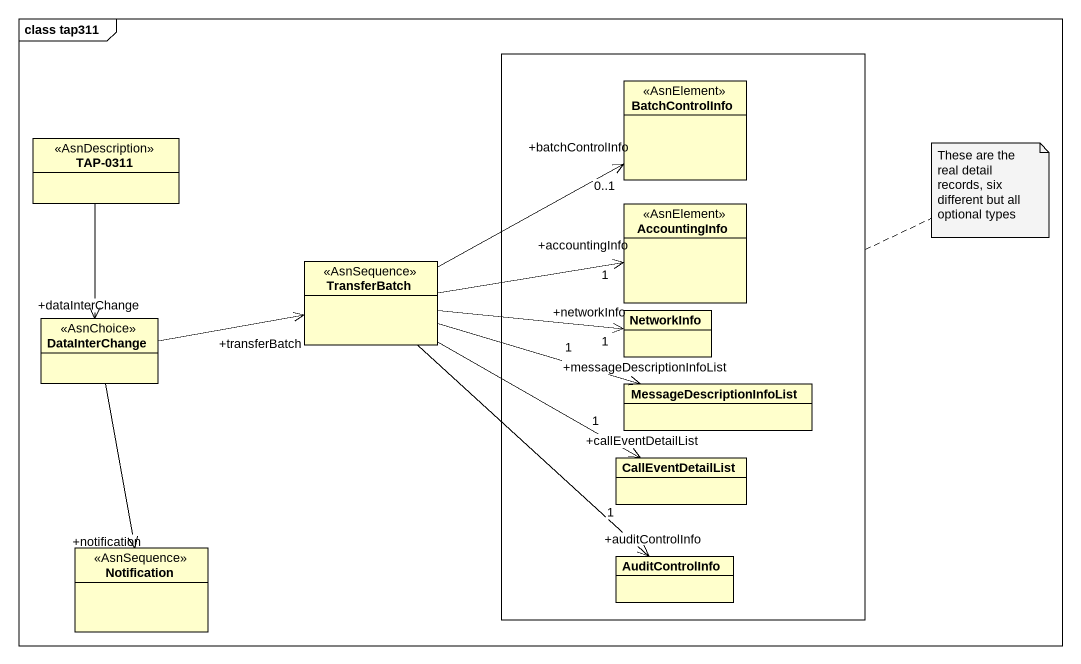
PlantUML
@startuml
mainframe class tap311
hide circle
hide empty members
rectangle " " as rectangle1 {
  class BatchControlInfo <<AsnElement>>
  class AccountingInfo <<AsnElement>>
  class NetworkInfo
  class MessageDescriptionInfoList
  class CallEventDetailList
  class AuditControlInfo
}
class "TAP-0311" as TAP_0311 <<AsnDescription>>
class TransferBatch <<AsnSequence>>
class DataInterChange <<AsnChoice>>
class Notification <<AsnSequence>>
TAP_0311 --> "+dataInterChange" DataInterChange
TransferBatch -right-> "+batchControlInfo\n0..1" BatchControlInfo
TransferBatch -right-> "+accountingInfo\n1" AccountingInfo
TransferBatch -right-> "+networkInfo\n1" NetworkInfo
TransferBatch -right-> "+messageDescriptionInfoList\n1" MessageDescriptionInfoList
TransferBatch -right-> "+callEventDetailList\n1" CallEventDetailList
TransferBatch --> "+auditControlInfo\n1" AuditControlInfo
DataInterChange -right-> "+transferBatch" TransferBatch
DataInterChange --> "+notification" Notification
note right of rectangle1 : These are the real detail records, six different but all optional types
@enduml
